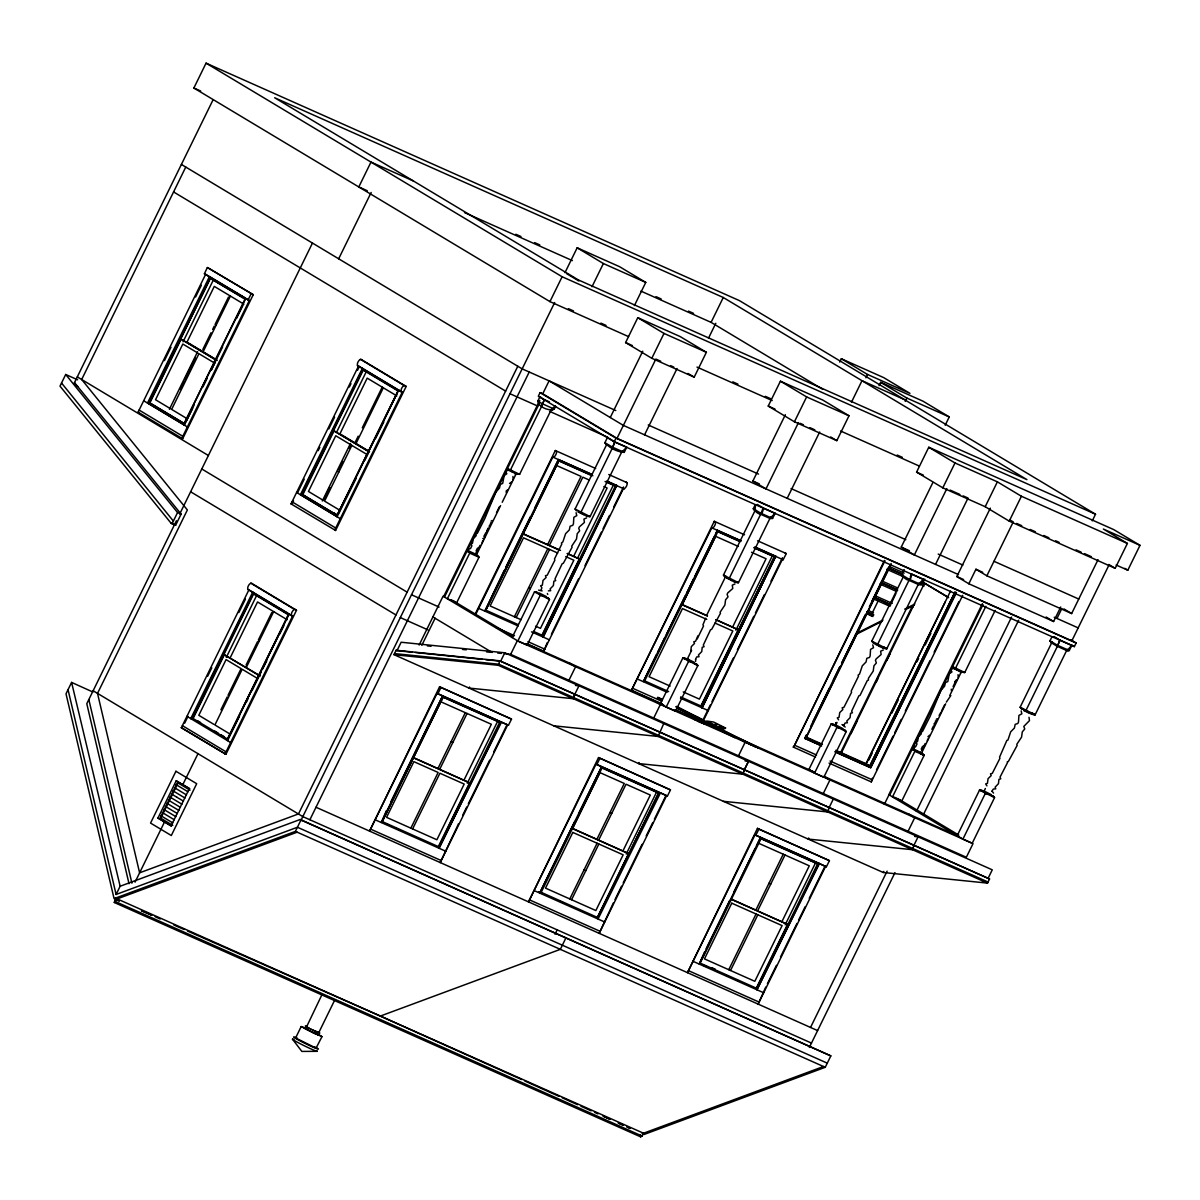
<?xml version="1.0" encoding="UTF-8"?>
<svg xmlns="http://www.w3.org/2000/svg" width="1200" height="1200" viewBox="0 0 1200 1200"><rect width="100%" height="100%" fill="white"/><g stroke="black" fill="none" stroke-linecap="round" stroke-linejoin="round"><path stroke-width="1.5" d="M612.3 448.215L614.835 441.9L607.455 437.475L604.92 442.665C609.39 447.93 617.355 451.965 624.225 452.385L626.76 447.21L614.835 441.9L612.3 448.215L612.3 447.09L604.92 442.665L606.225 444.615M755.19 504.825L753.285 508.71C756.72 513.345 762.81 518.205 763.2 507.96L775.11 513.27L772.575 518.445L770.265 518.565L760.65 514.275L763.2 507.96L757.29 504.42M484.455 537.84L484.485 537.015M929.595 735.195L927.93 736.74M690.705 651.225L691.365 646.545L694.47 643.53L693.81 641.73L695.58 641.28L697.875 635.835M760.65 514.275L760.65 513.135L753.285 508.71L754.92 510.84L755.52 505.32M902.925 576.72L901.635 574.77L909 579.18L908.925 580.305L918.615 584.625L920.925 584.49L923.46 579.315L911.535 574.005C911.01 584.04 905.355 579.6 901.635 574.77L904.17 569.58M1051.89 636.93L1049.985 640.815L1051.29 642.765L1057.365 646.38L1059.9 640.065L1071.825 645.375L1069.29 650.55L1066.965 650.67L1057.365 646.38L1059.9 640.065L1054.005 636.525M612.21 448.2L612.3 447.09L624.225 452.385M760.575 514.26L760.65 513.135L772.575 518.445M1057.365 646.38L1057.365 645.24L1049.985 640.815L1051.29 642.765M513.165 479.595L512.925 476.475M958.275 677.775L958.035 674.655M537.825 401.07L542.325 403.77L541.815 405.945L544.365 399.63L539.85 396.93L537.825 401.07C538.215 406.815 549.105 411.585 554.25 409.08L555.6 406.32M541.815 405.945L542.325 403.77L554.25 409.08L551.43 410.25L555.06 406.26L551.43 410.25M482.145 542.715L482.655 540.93M927.255 740.895L927.765 739.11M697.2 718.17L695.67 717.525L697.95 719.13M702.87 625.005L705.675 618.195M541.74 405.93L544.365 399.63L549.465 401.91M910.23 577.155L911.535 574.005M495.63 492.66L484.92 518.325L477.315 533.37L475.74 533.955L476.22 535.62L473.295 538.77L472.455 543.315L470.865 544.05L471.885 545.79L470.595 548.415L468.345 549.435L468.69 550.935L475.89 554.31M940.74 690.84L930.045 716.505L922.44 731.55L920.85 732.135L921.33 733.8L918.42 736.95L917.565 741.495L915.975 742.23L917.01 743.97L915.72 746.595L913.47 747.615L913.815 749.115L920.55 752.4M628.59 336.63L549.945 301.62L193.875 88.02L206.055 63.15L739.44 300.63L1095.525 514.23L1092.27 520.86M77.655 379.815L65.7 374.49L60 386.13L170.97 523.095L175.59 525.33L181.095 514.11L74.52 382.59M73.755 384.135L213.075 99.78M185.76 167.07L81.675 379.5L187.365 509.955L97.515 693.375L139.605 872.82L298.485 813.93L517.8 366.24M207.285 267.645L204.405 273.78L249.315 300.525L181.8 438.36L182.67 438.75L253.245 294.705L207.465 267.555L253.245 294.705M182.67 438.75L138.105 412.14L205.62 274.32L204.405 273.78M164.43 360.615L170.985 347.22M195.6 296.97L201.345 285.24M205.62 274.32L209.445 276.615L147.51 403.035L148.395 403.44M184.395 423.69L149.34 402.675L210.255 278.325L245.235 298.8M184.845 423.885L149.445 402.72L210.375 278.37M149.895 402.915L181.11 339.195L217.125 360.375M183.06 341.805L213.465 279.75M169.395 409.26L197.58 351.75M180.03 389.4L183.975 381.345M184.77 379.725L195.39 358.05M202.83 349.44L211.005 332.76M212.64 329.43L214.275 326.1M228.51 297.03L215.085 324.435L216.18 325.08M203.115 351.765L230.4 296.07M184.29 423.645L245.325 299.34L210.255 278.325M194.115 405.045L184.335 425.01L183.555 424.665L245.49 298.23L249.315 300.525M202.92 386.985L207.03 378.6M211.14 370.215L222.63 346.815M236.49 318.54L243 305.235M186.075 421.725L192.585 408.42M211.335 370.155L215.415 361.845M251.145 293.76L248.1 299.985M92.925 692.025L71.595 682.41L66.015 693.81L114.075 898.62L295.395 831.39L300.975 819.99L300.15 819.495L120.135 886.245L116.1 894.465L297.42 827.25L827.28 1063.155M172.065 523.755L177.555 512.535L65.7 374.49M176.415 520.755L86.79 703.71L129.015 883.695M179.715 514.035L312.465 243.06M338.67 258.795L371.16 192.465M181.365 727.71L248.88 589.89C245.49 589.455 250.065 580.425 252.81 584.055L296.505 610.275L225.93 754.32L181.365 727.71L225.93 754.32M335.595 530.475L291.015 503.88L358.545 366.045C355.155 365.61 359.73 356.58 362.475 360.225L406.155 386.43L335.595 530.475L334.71 530.085L402.225 392.25L363.135 368.685L301.2 495.105L337.35 516.78L336.465 516.39L398.415 389.955L399.18 390.3M184.71 723.09L187.98 716.385M207.675 676.185L211.785 667.815M238.86 612.54L245.43 599.13M293.55 500.91L291.9 504.27L291.015 503.88M297.645 492.54L304.215 479.145M318.165 450.66L319.8 447.315M328.83 428.895L334.575 417.165M349.335 387.015L350.985 383.67M357.54 370.275L359.19 366.915M252.705 592.185L190.77 718.605L191.655 719.01L253.59 592.575L248.88 589.89M362.37 368.34L300.42 494.76L301.305 495.165L363.24 368.73L358.545 366.045M191.535 718.95L253.47 592.53L288.06 613.26M228.09 739.455L192.6 718.245L253.62 593.94M397.41 392.745L337.32 515.415L302.25 494.4L363.285 370.095M193.14 718.485L224.37 654.765L260.385 675.945M302.805 494.655L334.035 430.92L368.445 451.155M226.32 657.375L256.71 595.32L253.515 593.895L288.585 614.91L227.655 739.26L288.585 614.91M336.795 431.85L366.375 371.475L363.18 370.05L398.235 391.065L337.2 515.37M230.25 657.675L257.535 601.965L287.175 619.74M114.315 902.505L117.195 898.905L643.515 1133.235L642.12 1136.07L640.635 1136.85L114.315 902.505L115.47 897.87L115.83 899.4L119.25 900.9L115.83 899.4L297.15 832.185M176.205 780.81L189.315 788.67L171.045 825.975L157.935 818.115L176.205 780.81L189.78 788.67M171.495 825.975L159.705 818.895L177.975 781.59M135.045 882.15L164.49 822.045M182.76 784.74L198.06 753.525M322.305 500.985L350.49 443.475M220.92 709.8L227.235 696.915M228.03 695.295L241.095 668.61L226.08 659.61L198.795 715.305L213.81 724.32M329.79 487.575L323.475 500.475L308.46 491.46L335.745 435.765L366.87 454.425M338.505 469.785L342.585 461.445M349.125 448.11L350.76 444.765M351.855 445.425L324.57 501.12L339.585 510.135M246.09 665.01L257.52 641.67M271.77 612.6L258.345 640.005L259.44 640.65M358.2 436.17L354.93 442.845L339.915 433.83L367.2 378.135L396.825 395.895M362.28 427.83L382.215 387.135M246.36 667.335L273.645 611.64M383.31 387.795L356.025 443.49L369.54 451.605M239.595 715.98L227.58 740.58L226.815 740.235L288.75 613.8L292.575 616.095L225.045 753.93M246.18 702.555L247.815 699.21M252.03 690.675L261 672.375M262.62 669.045L266.805 660.78M279.735 634.11L283.815 625.785M338.58 513.93L356.1 478.515M364.875 460.26L368.985 451.875L334.035 430.92M375.54 438.54L383.805 421.965M549.945 301.62L562.125 276.75L206.055 63.15M564.975 272.67L577.17 247.8L619.56 266.685L645.765 282.405L634.395 305.61M300.675 820.98L554.67 302.535M309.915 819.69L529.23 372M393.975 654.66L396.135 650.265L499.785 660.81L989.55 878.955L987.525 883.11L883.23 872.49L393.975 654.66L498.27 665.28L987.525 883.11M396.135 650.265L397.005 650.655L401.145 642.24L504.78 652.785L992.265 869.835L988.155 878.22M1074.48 642.03L617.025 438.345L542.745 393.795L540.09 392.625L538.32 396.24L614.235 441.78L1074.345 646.635L1076.115 643.005L1071.315 640.125M592.005 286.74L603.375 263.535L577.17 247.8M419.13 645.045L443.055 596.205L517.86 640.98L527.13 645.105L549.48 599.505L548.085 597.66M542.745 393.795L549.09 380.85L623.37 425.4L958.485 574.605M443.7 596.49L539.73 400.47M444.525 596.985L539.535 403.05M421.815 645.315L435.09 618.24M507.03 469.38C509.715 470.445 503.865 470.685 506.82 473.76L504.165 475.575L502.695 483.39L500.355 484.44L499.455 488.04L495.96 492M468.33 551.265L469.725 553.11L447.39 598.71L456.66 602.835L478.995 557.235L477.6 555.39M508.185 469.905L510.345 470.205L542.4 404.76M486.75 531.12L488.325 527.925M475.95 553.71L480.06 545.325M486.63 531.93L488.265 528.585M479.745 547.305L477.405 548.25L476.115 550.875L477.255 552.135L475.875 553.305M496.53 512.625L499.365 506.82M515.4 475.035L515.385 473.64M476.775 554.205L500.58 505.62M502.215 502.26L516.165 473.79M551.67 408.885L519.615 474.33L517.455 474.045M439.56 686.805L369.54 831.18L437.055 693.345L508.455 725.25L511.515 719.205L439.56 686.805L511.5 719.025M475.02 614.415L555.315 450.525L595.68 468.495M475.65 614.58L552.81 457.065L592.26 474.735M386.46 810.555L381.3 822.525L442.695 695.775L390.615 802.275M504.165 570.48L484.875 611.115L558.525 459.525M505.815 567.12L530.445 516.645M534.63 508.29L558.45 459.495M443.07 697.2L382.215 821.595L443.07 697.2L499.665 722.4L497.04 720.84M558.825 460.92L485.79 610.185L558.825 460.92L591.435 475.455M625.605 342.555L637.785 317.685L680.175 336.57L706.38 352.29L694.2 377.16L651.81 358.29L625.605 342.555L632.385 345.585M318.675 1034.565L321.945 1036.665L316.08 1048.11L295.605 1037.97L301.185 1026.57L306.105 1028.34M469.56 687.015L469.035 688.08L573.345 698.7L574.845 694.23M306.615 1026.75L321.84 994.905M438.015 768.375L465.3 712.68M547.68 544.53L581.055 476.4L556.77 465.585M610.26 417.54L642.75 351.21M410.85 828.165L438.135 772.47L413.85 761.655L386.565 817.35L436.89 839.76L464.19 784.065L439.905 773.25L412.605 828.96M439.785 769.155L467.07 713.46M514.41 616.755L547.8 548.625M549.45 545.31L582.825 477.18L589.305 480.06M516.18 617.55L549.555 549.405M498.27 665.28L499.785 660.81M310.905 1029.225L318.81 1032.57L334.29 1000.95M504.78 652.785L500.67 661.185L485.85 659.7M512.13 637.53L534.465 591.93L536.625 592.23M576.48 510.87L575.085 509.025L606.315 445.275M651.81 358.29L664.005 333.42L637.785 317.685M614.235 441.78L616.005 438.15L540.09 392.625M510.66 654.36L517.32 640.755L973.02 843.645L966.345 857.25L510.66 654.36L505.11 653.79M517.86 640.98L540.21 595.38L538.815 593.535M578.655 512.19L580.815 512.475L612.87 447.03M617.025 438.345L655.86 359.07L660.75 361.245M622.14 451.17L590.085 516.6L587.94 516.315M464.07 779.97L491.355 724.275L441.015 701.865M573.735 556.125L607.11 487.995L603.87 486.555M467.28 783.27L497.685 721.215L442.875 696.81M577.74 557.79L613.425 484.935L606.585 481.89M438.39 846.555L469.62 782.82L413.175 757.44M541.965 635.145L579.285 558.975L567.36 553.425M499.59 722.37L438.735 846.765L381.885 821.4M533.4 631.335L542.31 635.355L615.345 486.09M439.11 848.19L500.985 721.725M501.525 722.055L439.05 848.145M644.565 434.835L677.055 368.505M458.52 823.785L440.19 862.635L507.705 724.8M462.615 815.4L466.725 807.03M468.36 803.685L489.69 760.125M493.8 751.755L506.925 724.95M547.305 642.525L543.75 651.225L623.46 488.52C625.08 490.095 629.355 482.37 625.965 481.98M551.4 634.17L578.445 578.985M585 565.605L601.38 532.155M603.015 528.81L609.57 515.43M613.665 507.06L623.505 486.99M822.69 389.31L711.09 322.365L723.27 297.495L274.665 97.755L578.31 279.9L1026.915 479.625L723.27 297.495M708.495 338.205L715.8 323.28M568.95 680.31L575.61 666.705L569.595 663.105M574.035 695.88L578.97 685.815L575.505 685.455M768.225 406.065L780.405 381.195L822.795 400.065L849 415.785L836.82 440.655L794.43 421.785L768.225 406.065L775.005 409.08M598.515 757.575L528.495 901.95L596.025 764.115L667.425 796.02L670.47 789.975L598.515 757.575L670.47 789.81M741.12 541.02L711.765 527.835L631.515 690.21L714.27 521.295L744.555 534.78M599.82 758.52L596.895 764.475L596.025 764.115M540.6 891.345L574.755 821.445M578.91 813.165L601.725 766.59L539.715 892.98M644.175 679.92L656.46 654.66M658.185 651.345L664.695 637.86M666.42 634.53L685.29 595.83M687 592.5L693.525 579.015M695.235 575.7L714.12 536.985M715.83 533.67L717.48 530.31M541.17 892.365L602.025 767.97L658.62 793.17L597.69 917.535L540.84 892.17M740.115 541.65L717.78 531.69L644.67 680.925M572.685 828.33L599.985 772.635L624.27 783.45L596.97 839.145M682.35 604.485L715.725 536.355L738.39 546.45M798.48 422.565L765.99 488.895L752.88 481.035L785.37 414.705M794.43 421.785L806.625 396.915L780.405 381.195M696.435 663.72L697.83 665.565L675.495 711.15L666.225 707.025L660.495 703.59L682.83 657.99L684.99 658.275M755.505 509.655L723.45 575.085L724.83 576.93M653.73 718.05L660.39 704.445L654.375 700.845M706.635 615.3L725.805 576.18M569.805 898.935L597.09 843.24M598.74 839.94L626.025 784.23L650.31 795.045L623.025 850.74M687.585 658.515L691.575 650.37M697.17 638.955L703.56 625.92M571.575 899.73L598.86 844.02M666.225 707.025L688.56 661.425L687.165 659.595M727.02 578.235L729.18 578.52L761.235 513.09M555.015 934.215L557.19 929.79M639.135 762.51L638.595 763.575L742.905 774.195L744.39 769.725M839.715 362.07L841.335 358.755L883.725 377.625L909.945 393.345L867.555 374.475L841.335 358.755M663.75 723.555L658.125 736.44L553.815 725.82M695.43 659.55L696.72 656.925L699.06 656.745L698.445 654.99L701.745 651.585L702.225 647.295L704.055 646.71L703.32 645.045L710.52 629.805L711.705 629.295L720.465 613.275L720.06 612.27L724.875 605.04L725.595 599.775L728.025 596.895L727.095 594.315L727.8 592.89L732.78 588.48L732.285 585.18L735.015 583.92M695.58 661.5L695.73 659.55M770.505 517.215L738.45 582.66L736.29 582.36M787.185 498.33L819.675 432.015M732.69 626.895L766.065 558.765L751.5 552.27M626.235 854.04L656.64 791.985L601.83 767.595M735.885 630.225L772.395 555.705L755.265 548.085M597.36 917.325L628.575 853.59L572.13 828.21M700.92 705.915L738.24 629.745L716.04 619.62M658.545 793.14L597.69 917.535M753.75 547.71L774.375 556.89L701.265 706.125L774.3 556.86L771.75 555.33M598.065 918.96L660.48 792.825M701.64 707.55L775.755 556.26L757.38 548.055M851.43 402.255L861.99 380.7L904.38 399.57M697.83 718.62L698.94 718.32M865.935 377.79L867.555 374.475M613.365 902.925L599.145 933.405L666.66 795.57M615.015 899.58L621.57 886.17M623.22 882.825L642.09 844.305M646.185 835.92L652.755 822.525M654.39 819.18L665.88 795.72M703.8 718.32L710.355 704.94M712.005 701.595L733.305 658.11M737.4 649.755L753.78 616.305M755.43 612.96L764.43 594.555M770.985 581.175L782.46 557.76M705.63 723.24L706.605 722.73L717.57 727.845M709.77 723.855L710.58 723.555L698.76 718.29M879.03 385.65L880.665 382.335L923.055 401.205L949.26 416.94L945.195 425.22M905.25 401.385L906.87 398.07L880.665 382.335M738.495 755.805L745.17 742.2L739.155 738.585M748.515 761.31L743.595 771.375L748.53 761.31L745.065 760.95M1140 545.34L1103.355 529.035L1127.385 543.435L1115.19 568.32L1009.23 521.13L985.2 506.715L942.81 487.845L916.59 472.125L928.77 447.255L1113.78 529.62L1140 545.34L1127.82 570.21L1116.15 565.02M884.97 560.76L793.575 747.3L884.415 560.445M754.98 834.885L826.38 866.79L829.425 860.745L757.47 828.345L687.45 972.72L754.98 834.885L818.97 863.31M755.865 835.245L758.775 829.29L757.47 828.345M821.685 745.935L804.795 738.33L806.43 735L804.87 738.375M812.97 721.65L829.32 688.29M833.4 679.95L839.94 666.6L810.585 726.69M841.575 663.27L865.275 614.895M871.8 601.56L888.15 568.2M841.635 663.315L865.335 614.94M869.43 606.6L889.035 566.565M805.35 738.66L891.15 563.52M890.67 565.26L806.19 737.685L821.325 744.435M946.845 488.625L914.355 554.955L901.245 547.095L932.925 482.43M704.445 952.14L699.225 964.08L760.605 837.315L756.6 845.67M706.08 948.81L729.645 900.525M733.785 892.26L754.905 848.955M700.14 963.15L760.995 838.74L817.575 863.955L756.645 988.305L699.795 962.94M878.07 601.11L872.55 612.39L872.115 616.155L867.615 613.44M942.81 487.845L954.99 462.975L928.77 447.255M844.785 729.765L846.18 731.61L823.845 777.21L814.575 773.07L808.83 769.635L831.18 724.035L833.325 724.32M903.03 577.38L871.785 641.13L873.18 642.975M891.45 603.03L896.04 593.295M814.575 773.07L836.91 727.485L835.515 725.64M875.37 644.28L877.53 644.58L908.76 580.815M755.94 909.915L783.225 854.22M728.76 969.72L756.045 914.01M757.695 910.71L784.995 855M884.64 648.42L886.8 648.705L918.855 583.26M730.53 970.5L757.815 914.805M924.75 579.045L923.115 582.36L948.645 597.675M841.605 752.385L924.51 583.17L948.045 597.18M850.875 733.83L857.4 720.51M876.165 682.215L877.785 678.885M886.755 660.585L890.025 653.925M823.29 793.545L829.95 779.94L823.95 776.34L957.3 835.71M935.55 564.39L968.04 498.075L963.15 495.885M808.68 838.005L808.155 839.07L912.465 849.69L913.965 845.22M829.2 807.45L833.31 799.05M781.98 921.525L809.28 865.815L758.94 843.405M985.2 506.715L997.38 481.845L954.99 462.975M785.19 924.825L815.595 862.755L760.785 838.365M1060.725 607.005L1053.615 621.51L968.835 583.77L956.82 576.555L990.33 508.155M869.775 765.99L955.065 591.9L869.85 766.035L865.95 763.695L950.535 591.06M756.315 988.095L787.53 924.375L731.085 898.98M865.77 764.805L945.21 601.935M868.77 760.125L872.04 753.45M891.645 713.415L898.185 700.08M916.98 661.71L918.615 658.38M925.155 645.03L930.87 633.36M757.02 989.73L818.895 863.265L826.38 866.79M819.45 863.595L756.96 989.7M956.49 592.62L870.69 767.745L955.95 592.29M765.765 987.09L758.1 1004.175L825.63 866.34M767.4 983.745L776.43 965.325M780.525 956.955L796.95 923.445M798.585 920.1L805.155 906.705M809.25 898.32L824.835 866.505M872.4 778.215L871.29 781.905L962.685 595.365M876.51 769.815L892.98 736.2M894.63 732.84L901.215 719.4M905.325 711L930.03 660.585M934.14 652.17L958.845 601.755M968.835 583.77L975.945 569.25L982.725 572.28M1009.23 521.13L1021.41 496.26L997.38 481.845M1098.045 559.665L1071.645 613.56L986.865 575.805L1013.265 521.925L1010.205 520.08M982.395 603.675L888.825 794.67L962.925 839.13L972.21 843.255L994.545 797.655L993.15 795.825M884.34 804.33L889.035 794.76M889.635 795.165L983.01 604.575M913.92 748.335L914.94 746.25M913.455 749.445L914.85 751.29L892.515 796.89L901.785 801.015L924.12 755.415L922.725 753.57M953.31 668.085L955.455 668.385L985.875 606.3M931.875 729.3L933.435 726.105M921.9 750.21L925.185 743.52M934.2 725.085L935.85 721.74M953.085 686.55L956.37 679.845M941.64 710.805L944.49 705M924.855 745.485L922.53 746.43L921.24 749.055L922.38 750.315M960.51 673.215L960.51 671.82M921.075 754.05L945.69 703.8M949.8 695.415L961.29 671.97M995.145 610.425L964.74 672.51L962.58 672.225M883.23 872.49L883.74 871.425M810.54 1027.44L887.1 871.155M916.38 811.395L1011.585 617.055M908.07 831.3L914.73 817.695L908.73 814.095M809.34 1047.45L894.99 872.61M923.445 814.545L1018.65 620.205M913.98 845.19L918.09 836.805L914.625 836.445M643.92 1134.525L825.24 1067.295L830.835 1055.895L300.15 819.495M1056.975 618.45L1061.85 608.505M957.195 835.695L979.53 790.095L981.69 790.38M1052.205 641.745L1020.15 707.19L1021.545 709.035M962.925 839.13L985.275 793.53L983.88 791.685M1023.735 710.34L1025.88 710.625L1057.935 645.195M1007.52 762.615L1000.02 777.15L1000.755 778.815L998.925 779.4L998.46 783.69L995.16 787.08L995.76 788.85L993.435 789.03L991.665 791.31M1033.005 714.465L1035.15 714.75L1067.22 649.32M1071.825 640.845L1109.04 564.885M483.9 536.31L486.045 532.41M950.835 695.55L946.335 702.12M939.135 715.47L940.935 712.245M941.07 690.18L944.58 686.22L945.48 682.62L947.82 681.57L949.275 673.755L951.945 671.94C948.99 668.865 954.81 668.655 952.155 667.56M626.76 447.21L621.57 452.34M775.11 513.27L769.92 518.4M923.46 579.315L918.27 584.445L920.925 584.49M1071.825 645.375L1066.965 650.67L1069.29 650.55L1057.365 645.24M507.585 489.87L506.16 491.025L506.37 492.78M509.52 483.495L511.545 481.98M954.645 681.675L956.655 680.16M490.98 522.51L490.38 523.905M935.28 721.245L936.09 720.69M489.87 524.94L489.105 526.32M437.055 693.345L437.94 693.705L440.865 687.585M754.575 547.005L783.165 559.74L786.225 553.695L784.92 552.75M934.065 723.735L934.995 723.12M491.13 521.085L492.21 520.5M936.255 719.265L937.335 718.68M856.215 633.525L882.975 620.055M904.71 609.12L914.745 604.065M855.435 634.755L882.18 621.285M905.595 609.51L913.965 605.31M406.155 386.43C403.425 382.785 398.835 391.815 402.225 392.25M296.505 610.275C293.76 606.63 289.185 615.66 292.575 616.095M586.665 517.86L583.935 519.12L584.43 522.42L579.435 526.845L578.73 528.27L579.66 530.835L577.23 533.715L576.51 538.98L571.695 546.21L572.1 547.215L563.355 563.25L562.155 563.745L554.955 578.985L555.69 580.65L553.86 581.235L553.395 585.54L550.095 588.93L550.695 590.685L548.37 590.865M883.365 649.965L880.635 651.225L881.13 654.525L876.135 658.935L875.445 660.36L876.375 662.94L873.945 665.82L873.225 671.085L868.41 678.315L868.425 680.1L867.33 680.49L860.055 695.34L858.855 695.85L851.67 711.09L852.405 712.755L850.56 713.34L850.095 717.63L846.795 721.035L847.395 722.79L845.07 722.97L843.78 725.595L842.07 724.575M1007.22 761.91L1008.42 761.4L1017.165 745.38L1016.76 744.375L1021.575 737.13L1022.295 731.88L1024.74 729L1023.81 726.42L1029.495 720.585L1029 717.285M187.515 931.02L380.355 1016.07L560.325 949.35L565.905 937.95L565.08 937.455M642.165 1133.73L823.485 1066.515M985.365 788.505L984.345 790.59M538.59 590.13L542.13 590.895M295.605 1037.97L296.835 1038.21M321.945 1036.665L301.185 1026.57M717.24 728.445L734.88 737.655M482.805 538.56L483.855 538.455M317.025 1051.32L301.86 1051.425L292.455 1039.155M427.365 645.885L431.07 646.26M462.54 649.455L466.245 649.83M486.6 651.915L490.305 652.29M497.715 653.04L501.405 653.415M397.005 650.655L411.825 652.17M415.515 652.545L482.16 659.325M394.5 653.595L498.795 664.215M723.39 801.33L827.685 811.935L829.185 807.48M982.455 881.475L988.05 882.03L498.78 664.245M703.515 723.72C724.335 728.355 686.55 714.06 692.385 718.365M516.36 473.82L519.615 474.33L507.48 468.48M586.845 516.105L590.085 516.6L575.085 509.025M735.195 582.15L738.45 582.66L723.45 575.085L725.925 577.14M466.86 551.385L472.98 553.605M537.72 592.44L534.465 591.93L549.48 599.505L546.99 597.45M540.21 595.38L543.45 595.875M883.545 648.195L886.8 648.705L883.935 646.98M961.485 672.015L964.74 672.51L952.59 666.66M695.34 663.51L697.83 665.565L682.83 657.99L686.085 658.485M688.56 661.425L691.815 661.935M1031.91 714.255L1035.15 714.75L1032.285 713.04M843.69 729.555L846.18 731.61L831.18 724.035L834.42 724.545M836.91 727.485L840.165 727.98M911.985 749.565L918.09 751.785M992.055 795.6L994.545 797.655L979.53 790.095L982.785 790.59M985.275 793.53L988.515 794.04M701.88 719.805L706.71 722.79L705.84 722.355M714.645 726.375L709.8 723.39L711.345 723.945M586.215 515.895L577.905 511.86M726.765 578.01L734.58 581.955L733.95 581.505M875.115 644.07L882.915 648L882.3 647.565M960.855 671.805L953.175 668.22L958.845 670.71M540.975 590.415L541.875 587.715L540.585 585.78L542.355 585.165L543 580.485L546.12 577.485L545.445 575.685L547.215 575.235L554.85 560.205L554.52 558.945L561.795 544.095L561.435 543L562.86 541.92L565.62 533.685L569.34 529.89L570.12 526.2L572.73 525.345L573.42 523.92L573.855 517.29L576.765 515.64L576.09 512.73M539.055 592.89L546.375 596.58M1031.28 714.06L1023.6 710.46M835.755 724.98L843.075 728.685M984.12 791.04L991.44 794.73M698.58 718.89L676.98 708.405M709.8 723.84L710.655 724.185M960.255 671.34L961.425 671.7M467.31 550.485L468.465 550.845M912.42 748.665L913.59 749.025M757.71 747.93L758.49 748.215M705.285 722.985L703.785 722.4L704.61 722.925M307.29 1026.615L305.31 1026.015L308.31 1027.77M306.27 1028.685L304.305 1028.085L306.27 1029.255M307.035 1029.105L305.595 1028.82M688.785 659.505L686.94 658.845L694.155 662.205M718.41 728.79L719.28 729.15M703.965 722.475L704.76 722.835M314.835 1033.575L317.79 1034.64L316.86 1033.98M155.085 916.71L160.2 918.975M173.865 924.99L184.095 929.505M906.87 398.07L949.26 416.94M603.375 263.535L645.765 282.405M413.37 180.96L370.98 162.09L358.8 186.96L367.275 190.74M193.875 88.02L200.715 91.065M515.88 234.27L520.995 236.55M534.675 242.625L539.79 244.92M655.995 296.655L661.125 298.935M688.47 311.1L693.585 313.38M464.52 212.58L572.4 260.61M640.89 291.105L711.09 322.365M562.125 276.75L1095.525 514.23M664.005 333.42L706.38 352.29M806.625 396.915L849 415.785M1021.41 496.26L1127.385 543.435M568.365 308.64L573.495 310.92M600.9 323.13L606.045 325.41M732.78 381.84L737.925 384.12M765.315 396.33L770.46 398.61M897.195 455.04L902.34 457.335M696.975 367.08L772.185 400.56M840.57 431.01L919.215 466.02M916.59 472.125L923.385 475.14M670.53 365.61L673.785 367.065M800.115 423.3L803.37 424.755M809.895 427.65L814.785 429.825M950.115 490.08L959.895 494.445M1016.655 523.425L1021.74 525.69M1030.23 529.47L1035.315 531.735M1043.79 535.5L1048.875 537.765M1055.655 540.795L1059.045 542.295M1076.01 549.855L1081.095 552.12M1084.485 553.62L1091.265 556.65M993.975 561.3L1078.755 599.04M615.78 410.535L522.165 368.865L181.395 164.445M648.255 424.995L758.535 474.09M791.055 488.565L905.805 539.67M938.205 554.085L962.865 565.065M752.88 481.035L759.405 483.945M901.245 547.095L909.405 550.725M1054.23 617.235L1078.17 627.885M956.82 576.555L963.6 579.57M539.85 396.93L541.17 397.515M616.005 438.15L1076.115 643.005M509.985 393.735L537.585 406.02M549.57 411.345L607.74 437.25M890.565 567.045L904.17 573.105M902.67 574.455L889.14 568.425L902.775 574.545M921.3 582.75L924.675 584.25M921.51 582.885L924.915 584.4M886.695 569.28L903.72 576.855M909 579.18L924.165 585.96M209.445 276.615L210.33 277.005L148.29 403.38L184.44 425.055M882.075 581.055L897.36 587.85M882.135 583.095L897.42 589.905M880.71 582.51L897.69 590.07M879.945 584.055L896.925 591.615M912.855 607.305L911.97 606.915L841.02 751.74L841.905 752.13M608.76 474.51L627.255 482.76M757.62 540.795L786.21 553.53M875.205 595.785L892.185 603.345M873.57 597.075L890.55 604.635M873.84 597.24L890.82 604.8M873.075 598.785L890.055 606.345M560.115 460.23L591.825 474.36M606.75 480.99L616.8 485.475M740.79 540.69L717.405 530.265L643.35 681.6M607.395 481.485L624.21 488.97M558.63 460.53L592.875 475.785M717.585 531.315L739.845 541.215M605.07 481.515L615.405 486.12L612.795 484.56M868.335 610.515L873.435 612.78M866.7 611.805L873.495 614.82M866.97 611.97L873.765 614.985M866.205 613.515L873 616.545M874.275 643.185L871.785 641.13L886.8 648.705M1022.64 709.245L1020.15 707.19L1035.15 714.75M522.84 533.595L560.52 550.365M681.795 604.365L707.475 615.81M522.765 533.82L558.72 549.825M567.285 553.635L579.285 558.975M681.72 604.59L707.415 616.02M715.965 619.845L738.24 629.745M557.655 553.02L523.515 537.81L490.125 605.955L521.04 619.71M565.755 556.62L573.84 560.22L540.465 628.365L535.605 626.19M706.755 619.395L682.47 608.58L649.08 676.725L670.14 686.085M714.99 623.07L732.81 630.99L699.42 699.135L683.235 691.92M469.725 553.11L478.995 557.235L476.505 555.18M914.85 751.29L924.12 755.415L921.63 753.36M138.105 412.14L138.99 412.545M528.63 587.745L530.4 588.525M682.83 657.99L685.92 659.37M831.18 724.035L834.27 725.415M979.53 790.095L982.62 791.475M302.25 494.4L337.755 515.61M805.71 736.875L822.45 744.33M835.83 750.285L865.95 763.695M836.31 751.095L869.85 766.035M837.84 752.445L847.89 756.915M849.015 757.335L855.72 760.32M804.795 738.33L821.205 745.65M870.225 767.46L837.54 752.91M834.75 751.755L870.69 767.745M794.595 745.23L816.555 755.01M830.07 761.025L872.31 779.835M485.445 609.99L518.325 624.675M644.4 680.76L668.655 691.59M680.64 696.93L701.265 706.125M793.035 746.97L815.55 757.08M829.065 763.095L871.29 781.905M478.695 608.37L518.175 625.95M531.495 631.875L549.345 639.825M637.65 679.14L667.14 692.265M680.46 698.205L708.3 710.595M450.705 599.73L453.795 601.11M894.27 797.22L898.92 799.29L898.095 798.795M495.99 627.435L514.5 635.67M527.955 641.655L544.77 649.155M633.075 688.47L661.68 701.205M678.495 708.69L703.725 719.925L782.415 559.29L783.165 559.74M526.935 643.725L543.75 651.225M631.515 690.21L662.34 704.025M675.795 710.01L695.985 718.995M526.05 643.71L663.585 704.97M674.73 709.905L813.78 771.81M701.07 722.715L702.225 723.24M411.495 594.78L439.095 607.065M177.555 512.535L181.095 514.11M500.31 661.14L989.55 878.955M400.32 617.58L427.92 629.865M170.97 523.095L175.59 525.33M758.775 829.125L829.425 860.58M437.82 693.795L508.455 725.25M596.775 764.565L667.425 796.02M451.095 741.69L452.865 742.47M610.05 812.46L611.82 813.255M769.005 883.23L770.775 884.025M413.1 757.665L469.62 782.82M572.055 828.435L628.575 853.59M731.01 899.205L787.53 924.375M584.025 869.925L585.78 870.705M711.66 967.665L715.08 969.195M711.855 968.055L715.275 969.585M396.375 828.48L399.705 829.965M538.68 891.84L542.01 893.325M560.325 901.47L563.655 902.955M714.285 970.02L717.615 971.505M735.93 979.665L739.275 981.15M385.26 823.62L388.59 825.09M539.22 892.17L542.55 893.64M560.88 901.8L564.21 903.285M703.185 965.16L706.515 966.645M724.83 974.805L728.16 976.275M375.12 819.78L445.77 851.235M534.075 890.55L604.725 922.005M693.045 961.32L763.68 992.775M370.56 829.11L441.21 860.55M529.515 899.88L600.165 931.335M688.47 970.65L759.12 1002.105M316.005 807.255L817.605 1030.59M811.485 1043.085L302.82 816.615L93.135 690.75M300.975 819.99L830.835 1055.895M295.395 831.39L825.24 1067.295M157.935 818.115L159.705 818.895M115.8 901.74L642.12 1136.07M618.36 1123.02L623.46 1125.315L618.36 1123.035M380.355 1016.07L521.46 1079.49M524.85 1081.02L558.855 1096.29M562.26 1097.82L577.56 1104.705M580.965 1106.235L591.165 1110.81M594.555 1112.34L597.96 1113.87M313.365 1032.9L318.825 1035.15L314.52 1032.675M720.315 729.6L721.485 730.14M715.305 723.765L716.715 724.425M701.73 721.275L702.87 721.815M662.46 699.225L657.615 697.335L661.11 699.42M662.055 700.05L657.21 698.16L660.705 700.245M754.305 746.43L755.55 747M312.795 1030.155L319.845 1033.065L317.565 1031.61M313.65 1033.11L305.385 1028.865M698.07 721.305L699.645 722.07M696.765 718.65L695.505 717.93L697.77 718.47M675.75 706.77L699.12 718.035L676.635 706.38M742.245 740.535L750.375 744.615M808.83 769.635L814.845 772.665M705.18 722.22L705.945 722.61M660.495 703.59L663.495 705.105M753.075 745.815L717.645 727.62L756.81 746.82M677.835 708.015L697.53 718.05M719.91 725.97L721.47 726.765M696.45 720.51L693.51 718.98M309.135 1028.31L311.145 1029.27M706.425 723.57L707.46 724.125M307.605 1027.47L309.63 1028.475M722.85 727.5C731.685 731.655 707.655 724.65 706.56 722.025M508.05 470.04L515.745 473.625L515.115 473.19M842.505 724.725L845.175 727.035M187.995 791.775L176.025 784.605M186.465 794.895L174.51 787.71M184.95 798L172.98 790.815M176.895 797.265L183.42 801.105M181.905 804.21L169.935 797.04M180.375 807.33L168.42 800.145M178.86 810.435L166.89 803.265M177.33 813.54L165.375 806.37M175.815 816.645L163.845 809.475M174.285 819.765L162.33 812.58M172.77 822.87L160.8 815.7M757.8 747.36L759.015 748.14M920.655 752.16L921.69 752.79M475.53 553.98L476.58 554.61M708.315 724.605L709.575 725.445M1124.73 568.365L1127.82 570.21M1108.785 564.465L1115.19 568.32M566.52 273.6L578.865 280.995M830.655 436.965L836.82 440.655M688.035 373.455L694.2 377.16M1063.845 608.88L1071.645 613.56M975.945 569.25L986.865 575.805M1046.1 617.01L1053.615 621.51M1071.18 644.73L1074.345 646.635M884.865 603.105L887.88 604.905M173.58 191.94L505.62 391.11M714.27 521.295C717.66 521.685 713.385 529.41 711.765 527.835M555.315 450.525C558.705 450.915 554.43 458.64 552.81 457.065M360.375 359.28L404.07 385.485M210.225 276.96L244.815 297.69M357.33 365.505L401.01 391.71M366.375 371.475L398.145 390.525M243.915 304.17L214.29 286.395L187.005 342.105L216.63 359.88M921.255 753.69L924.12 755.415M181.11 339.195L216.06 360.15M197.85 353.04L182.82 344.04L155.535 399.735L170.55 408.75M213.96 362.7L198.93 353.7L171.645 409.395L186.66 418.41M693.54 662.985L697.83 665.565M900.33 800.04L958.8 835.11M337.68 471.45L338.775 472.11M334.05 512.985L337.23 514.89M143.685 400.755L187.38 426.96M296.61 492.48L340.29 518.685M139.125 410.07L182.805 436.275M292.035 501.795L335.73 528.015M452.76 600.525L513.09 636.72M77.31 376.89L208.38 455.505M75.075 384.93L77.685 386.505M201.78 468.975L407.13 592.155M432.9 616.935L492.165 652.47M814.95 862.38L817.575 863.955M190.62 491.775L395.955 614.955M655.995 791.61L658.62 793.17M250.71 583.125L294.405 609.33M247.665 589.35L291.36 615.555M258.3 596.265L288.495 614.37M224.37 654.765L259.32 675.72M257.205 678.27L242.19 669.27L214.905 724.965L229.92 733.98M197.385 720.63L200.565 722.535M214.86 731.1L218.04 733.02M221.22 734.925L224.385 736.83M186.945 716.31L230.64 742.53M182.37 725.64L226.065 751.845M71.595 682.41L120.135 886.245M190.035 790.17L178.02 782.955L160.755 818.19L172.77 825.405M171.465 793.935L176.91 797.28M317.88 1031.895L318.81 1032.57M314.805 1046.94L316.365 1048.05M992.43 791.655L993.54 793.095M1025.88 710.625L1028.37 712.68M955.455 668.385L957.945 670.44M877.53 644.58L880.02 646.635M729.18 578.52L731.67 580.575M580.815 512.475L583.305 514.53M510.345 470.205L512.835 472.26M986.94 785.865L985.65 783.93L987.42 783.33L988.065 778.65L991.185 775.635L990.51 773.835L992.28 773.385L999.915 758.355L999.585 757.11L1006.875 740.385L1007.925 740.07L1010.685 731.835L1014.405 728.04L1015.185 724.35L1017.795 723.51L1018.5 722.085L1018.92 715.44L1021.83 713.805L1021.155 710.88M838.59 719.82L837.285 717.885L839.055 717.27L839.715 712.59L842.82 709.575L842.16 707.775L843.93 707.325L851.565 692.31L851.22 691.05L858.495 676.2L858.135 675.105L859.56 674.025L862.32 665.79L866.055 661.98L866.82 658.305L869.43 657.45L870.135 656.025L870.555 649.395L873.48 647.745L872.79 644.835M61.53 383.025L173.37 521.07M547.365 593.49L547.725 594.405M88.83 699.555L131.91 883.185M68.04 689.655L116.1 894.465M640.41 1135.05L640.635 1136.85M951.285 689.205L951.495 690.96M316.83 1050.78A13.875 0.78 26.1 0 1 303.66 1045.455A13.875 0.78 26.1 0 1 293.925 1039.44M316.575 1047.735A13.875 0.78 26.1 0 1 313.425 1047.345A13.875 0.78 26.1 0 1 296.685 1039.05A13.875 0.78 26.1 0 1 296.91 1038M725.565 728.025L717.255 726.3L706.8 721.035L713.715 722.07L725.565 728.025M175.935 771.255L150.555 823.08L171.315 835.53L196.695 783.705L175.935 771.255M616.74 485.445L543.165 637.065L616.74 485.445M572.805 832.425L545.52 888.135L595.86 910.545L623.145 854.835L572.805 832.425M775.695 556.215L702.12 707.835L775.695 556.215M731.76 903.195L704.475 958.905L754.815 981.315L782.1 925.605L731.76 903.195M836.04 722.76L835.995 724.53L837.015 722.445L836.04 722.76M151.665 915.165L141.435 910.665L151.68 915.21M609.855 1119.18L603.06 1116.12L609.855 1119.225M630.255 1128.375L626.865 1126.845L630.255 1128.39"/></g></svg>
